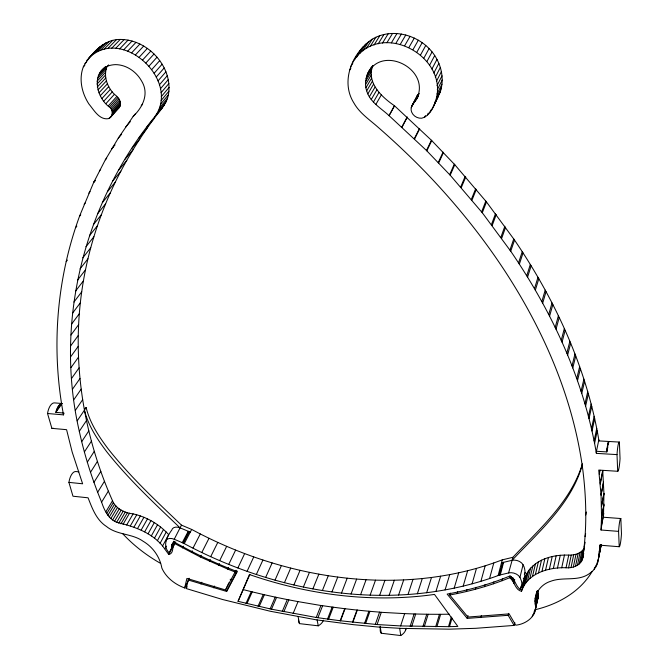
<?xml version="1.0" encoding="UTF-8"?>
<svg xmlns="http://www.w3.org/2000/svg" width="669" height="669" viewBox="0 0 669 669"><rect width="100%" height="100%" fill="white"/><g stroke="black" fill="none" stroke-linecap="round" stroke-linejoin="round"><path stroke-width="1" d="M174.885 542.542C171.582 545.804 174.392 553.706 168.713 554.417L162.6 545.971L168.713 534.673C159.398 524.262 146.712 516.978 133.114 513.876C125.362 513.048 117.501 509.469 113.345 502.603C83.784 437.058 71.608 363.234 81.71 291.835C87.614 249.713 101.103 208.745 120.888 171.113C130.714 152.54 142.012 134.762 154.539 117.895C159.849 110.736 166.748 103.988 168.387 94.839C173.355 67.042 147.916 39.379 120.219 39.438C103.494 39.254 91.093 53.704 83.366 66.783C78.582 79.159 81.886 93.292 88.969 104.096C93.877 109.917 99.238 120.01 108.194 118.697C112.869 117.435 113.278 111.205 110.561 107.893C94.153 97.147 89.939 65.662 115.453 64.625C126.324 64.684 136.342 71.642 141.56 80.957C149.379 93.56 142.999 106.956 133.215 116.347L118.421 137.931L105.1 160.251L93.627 182.562L79.812 215.502C56.439 278.873 50.986 348.557 63.505 414.88L47.532 413.501L51.881 428.352L66.582 429.674L72.185 452.077L82.621 483.787L68.924 482.382L72.963 496.214L88.074 497.811C92.255 508.415 96.369 519.997 106.463 526.47C117.083 535.183 132.019 533.369 143.066 541.229C152.9 547.025 159.858 556.867 161.865 568.09C166.079 577.623 175.027 584.438 184.652 587.942L189.101 579.153M450.321 593.102L449.752 595.009L467.924 617.052L509.134 613.883L515.732 625.189C525.458 624.244 536.153 617.01 535.585 606.248C532.591 595.326 540.284 584.438 550.687 581.286C563.549 576.36 579.028 582.172 590.476 572.773C599.483 566.601 598.805 554.818 599.926 545.176L619.226 546.74L618.574 531.37L601.038 530.015L601.54 516.844L601.055 495.144L598.738 470.073L617.696 471.277A14.659 1.631 -87.1 0 0 620.046 458.675L619.385 442.084L598.613 440.888A14.609 2.459 89.7 0 1 598.981 440.896C586.956 368.527 555.563 300.473 514.536 240.079L486.48 201.946L454.795 164.716L431.405 140.247L394.442 105.719C381.949 97.248 366.319 82.772 372.675 65.855C366.938 72.77 363.576 82.053 366.679 90.85C369.974 102.089 380.979 108.161 389.024 115.612L426.479 150.483L450.178 175.186L482.29 212.75L510.731 251.209C552.218 311.971 584.121 380.46 596.388 453.373L617.01 454.611A14.659 1.631 -87.1 0 1 619.385 442.084M601.038 530.015A14.016 0.794 -82.8 0 1 603.48 517.237L603.94 493.714L602.71 470.449L600.202 483.043M418.485 95.416C416.837 101.236 408.893 105.368 411.669 112.108C413.233 116.021 417.481 118.572 421.662 118.221C432.751 115.327 435.076 100.626 440.185 92.138C443.815 81.384 442.293 69.325 436.974 59.407C425.4 36.937 394.459 25.924 372.207 39.203C352.32 52.441 340.069 81.233 353.918 103.001C359.604 113.178 369.606 119.726 378.119 127.286C394.877 141.887 411.025 157.182 426.479 173.162C455.631 203.501 482.215 236.349 505.246 271.581C544.123 331.331 573.291 398.557 582.774 469.588C586.521 499.333 587.148 529.697 582.448 559.351C580.399 564.962 574.144 567.555 568.558 567.856C550.637 566.651 527.749 572.238 521.494 591.312C514.804 589.79 514.787 581.21 509.669 577.732C490.394 585.626 470.223 591.245 449.752 595.009M162.6 545.971C151.027 532.106 133.507 526.352 116.64 522.305C108.319 518.809 104.272 510.188 101.604 502.135C92.13 479.23 84.587 455.514 79.302 431.296C53.16 318.026 86.418 194.788 162.534 107.525M535.158 610.672L538.453 595.728L538.277 591.204L535.334 603.956M110.326 117.56L119.375 107.416C122.611 102.625 118.38 97.064 114.416 94.321C107.408 87.371 103.235 76.467 106.864 66.858L98.335 75.814M154.715 116.899C182.227 79.143 118.112 22.863 86.711 60.586M190.28 532.139L180.287 527.925A7.56 5.051 27.7 0 0 171.741 530.116C166.807 536.714 162.191 546.113 169.265 552.878L174.693 541.806M433.729 105.802C454.686 60.227 383.504 18.13 354.419 59.65M599.65 552.686A123.924 88.977 17.4 0 0 600.586 547.56L600.946 545.043M171.44 547.911L171.992 544.357L174.199 542.007C194.42 553.514 215.569 563.365 237.311 571.635L226.624 591.429L188.223 580.006L186.183 588.536L222.501 599.491L270.226 611.24L316.562 619.879L353.332 624.662L377.584 626.987L401.283 628.392L449.384 629.169L475.826 628.308L514.093 625.423L514.804 622.488M380.218 627.497L380.251 631.21L381.255 633.25L400.748 635.55A13.154 9.508 -7.8 0 0 406.1 628.241M595.653 567.195L596.029 565.213M599.65 548.856L600.402 544.909M599.416 550.93L600.536 545.009M596.807 565.037L597.367 562.069M599.29 551.967L600.603 545.059M598.755 556.215L600.879 544.825M597.643 562.78L600.586 547.56M598.161 560.421L601.163 544.516A123.631 88.935 17.4 0 1 600.227 549.634M601.314 526.26L603.756 513.499M594.206 569.21L594.582 567.228M601.54 516.844L603.99 504.117M601.523 517.823L603.973 505.095M601.473 506.073L603.931 493.388M601.473 506.4L603.94 493.714M601.038 494.809L603.522 482.165M601.055 495.144L603.538 482.5M596.388 453.373A14.609 2.459 89.7 0 1 596.455 451.282L606.825 451.901L607.77 447.16M608.338 444.316L608.899 441.473A14.626 1.882 -87.9 0 0 608.43 442.1L607.126 448.656A14.626 1.882 -87.9 0 0 606.825 451.901M607.377 446.658L608.104 443.012M600.294 484.063L602.794 471.461M606.959 450.337L607.72 446.482M608.104 444.551L608.681 441.665M580.558 562.637L583.151 549.834L584.246 548.262L581.67 561.065M584.137 547.158L585.132 542.25M599.315 474.12L600.093 470.257M582.448 559.351L583.636 553.439M582.883 557.528L583.677 553.598M579.145 564.051L581.746 551.248L583.151 549.834M585.049 536.605L585.643 533.661M585.785 514.938L586.387 512.011M575.499 566.275L578.133 553.48L581.746 551.248M577.447 565.272L580.056 552.469M573.341 567.053L575.992 554.258L578.133 553.48M571.017 567.58L573.684 554.793L575.992 554.258M596.238 452.319L598.83 439.868M594.599 443.321L597.216 430.911M568.558 567.856L571.251 555.078L573.684 554.793M594.114 440.854L596.74 428.461M566.024 567.872L568.742 555.103L571.251 555.078M561.709 567.822L564.46 555.069L568.742 555.103M592.023 431.028L594.691 418.685M591.48 428.637L594.147 416.302M557.469 568.031L560.271 555.287L564.46 555.069M589.029 418.618L591.739 406.342M553.347 568.499L556.182 555.772L560.271 555.287M588.427 416.294L591.145 404.026M585.609 406.091L588.377 393.882M549.366 569.235L552.234 556.516L556.182 555.772M584.957 403.842L587.725 391.641M533.519 614.761L534.422 610.83M535.585 606.248L538.52 593.487M534.489 612.771L537.416 600.001L536.781 601.322M535.526 608.489L538.453 595.728M545.544 570.214L548.455 557.511L552.234 556.516M535.133 598.83L536.722 591.973M536.337 593.938L537.023 591.003M535.058 601.381L537.558 590.593M541.923 571.443L544.859 558.749L548.455 557.511M532.273 616.626L532.725 614.66M538.528 572.898L541.489 560.212L544.859 558.749M581.06 391.29L583.895 379.164M581.762 393.464L584.589 381.33M535.367 574.579L538.353 561.901L541.489 560.212M184.652 587.942L186.91 578.434L225.52 589.958L236.015 570.231M532.465 576.469L535.484 563.791L538.353 561.901M527.54 580.817L530.584 568.148L535.484 563.791M576.745 378.654L579.647 366.604M529.856 578.551L532.884 565.882M577.489 380.745L580.374 368.686M525.533 583.243L528.594 570.573L530.584 568.148M514.093 625.423L508.181 615.313L467.213 618.39L447.151 594.089C468.559 590.225 489.649 584.38 509.761 576.034C515.356 578.836 515.356 585.985 520.198 589.448C523.175 581.729 527.565 572.681 523.074 564.745A8.312 5.82 16.1 0 0 511.835 560.363L501.491 562.83M521.494 591.312L524.588 578.643L528.594 570.573M522.506 588.511L525.583 575.842M523.852 585.81L526.929 573.149M520.198 589.448L520.674 587.499M520.75 587.892L521.226 585.944M572.003 365.943L574.972 353.968M522.138 585.099L521.452 580.993L519.947 577.372L523.074 564.745M572.781 367.95L575.733 355.967M508.181 615.313L508.666 613.364M513.767 583.468L514.737 579.588M511.894 579.747L512.387 577.807M512.772 580.951L513.508 578.033M513.399 582.197L514.135 579.287M510.798 578.618L511.292 576.678M567.638 355.08L570.665 343.18M566.835 353.157L569.871 341.274M509.669 577.732L510.163 575.792M165.636 541.413A7.627 5.051 27.6 0 1 174.241 539.256L182.261 542.651A7.685 5.126 27.4 0 0 182.921 542.902C278.413 594.432 396.115 613.456 499.601 575.022A8.388 5.854 16.8 0 0 500.295 574.897L508.599 572.94L512.111 560.296C538.829 531.78 571.46 503.866 582.306 464.813M512.111 560.296L512.88 557.31C539.181 529.263 570.925 501.842 582.415 463.801M502.11 580.734L502.611 578.794M499.601 575.022L502.912 562.47L503.598 562.336L500.295 574.897M562.052 342.16L565.154 330.344M498.171 575.382L502.277 559.861L512.88 557.31M561.224 340.329L564.343 328.529M493.346 583.828L493.856 581.896M499.158 575.089L502.912 562.47M489.591 578.459L493.789 562.964L502.277 559.861M480.852 617.621L481.371 615.689M556.031 329.19L559.225 317.466M555.195 327.45L558.389 315.735M484.465 586.663L484.992 584.731M480.902 581.277L485.184 565.807L493.789 562.964M467.213 618.39L468.024 615.497M475.475 589.23L476.01 587.307M549.575 316.194L552.853 304.562M472.088 583.836L476.47 568.399L485.184 565.807M548.722 314.547L552.017 302.923M466.377 591.538L466.929 589.615M463.182 586.128L467.648 570.724L476.47 568.399M542.676 303.174L546.046 291.642M448.506 626.661L457.847 626.435L434.49 594.423C372.382 603.204 308.509 594.992 249.42 574.546L238.055 601.339L271.505 609.2L316.22 617.487L340.195 620.765L377.073 624.537L400.622 625.925L448.506 626.661L451.307 617.052M449.509 626.644L452.027 617.997M541.823 301.627L545.21 290.103M457.186 593.579L457.747 591.664M454.176 588.168L458.725 572.798L467.648 570.724M435.695 626.753L439.449 614.318L449.275 614.209M436.899 626.753L440.637 614.309M445.077 589.949L449.727 574.621L458.725 572.798M534.489 288.699L537.976 277.275M535.342 290.154L538.813 278.722M424.313 626.661L428.16 614.267L439.449 614.318M435.904 591.48L440.645 576.176L449.727 574.621M422.908 626.636L426.763 614.242L428.16 614.267M527.565 277.15L531.153 265.81M526.729 275.787L530.325 264.464M426.663 592.751L431.497 577.489L440.645 576.176M411.761 626.36L415.708 614.008L426.763 614.242M537.642 599.299L538.085 597.902M410.147 626.309L414.111 613.966L415.708 614.008M417.356 593.771L422.281 578.551L431.497 577.489M400.622 625.925L404.661 613.615L414.111 613.966M519.361 264.163L523.058 252.924M407.99 594.54L413.007 579.354L422.281 578.551M518.55 262.9L522.246 251.678M398.573 595.059L403.691 579.923L413.007 579.354M510.731 251.209L514.536 240.079M509.937 250.055L513.759 238.933M389.124 595.335L394.334 580.232L403.691 579.923M377.073 624.537L381.305 612.319L404.661 613.615M375.326 624.336L379.574 612.127L381.305 612.319M379.641 595.368L384.943 580.307L394.334 580.232M501.675 238.323L505.597 227.293M364.546 623.408L368.878 611.24L379.574 612.127M365.608 623.508L369.932 611.332M500.905 237.261L504.852 226.247M370.124 595.151L375.526 580.14L384.943 580.307M352.53 622.203L356.97 610.078L368.878 611.24M352.864 622.237L357.296 610.111M360.591 594.699L366.094 579.73L375.526 580.14M599.232 552.168L600.068 549.91M492.192 225.495L496.247 214.573M491.464 224.541L495.528 213.628M340.195 620.765L344.727 608.698L356.97 610.078M340.521 620.807L345.053 608.731M351.049 594.005L356.644 579.078L366.094 579.73M341.499 593.077L347.186 578.2L356.644 579.078M327.526 619.093L332.159 607.067L344.727 608.698M328.579 619.243L333.204 607.209M481.613 211.897L485.811 201.101M482.29 212.75L486.48 201.946M331.949 591.914L337.736 577.079L347.186 578.2M317.917 617.688L322.634 605.696L332.159 607.067M316.22 617.487L320.944 605.504L322.634 605.696M322.399 590.526L328.287 575.733L337.736 577.079M471.988 200.106L476.311 189.411M312.875 588.904L318.862 574.153L328.287 575.733M471.361 199.362L475.692 188.666M303.366 587.048L309.446 572.355L318.862 574.153M293.114 613.498L298.031 601.607L320.944 605.504M282.285 611.424L287.285 599.575L298.031 601.607M461.284 187.579L465.749 177.001M293.883 584.974L300.063 570.322L309.446 572.355M283.848 611.734L288.841 599.876M238.055 601.339L249.913 574.362M460.715 186.927L465.189 176.348M284.434 582.682L290.714 568.081L300.063 570.322M271.505 609.2L276.59 597.4L287.285 599.575M416.611 98.987C431.831 68.798 379.908 42.975 366.905 75.388M270.142 608.915L275.243 597.116L276.59 597.4M275.018 580.165L281.398 565.606L290.714 568.081M449.677 174.634L454.301 164.164M259.204 606.49L264.397 594.733L275.243 597.116M450.178 175.186L454.795 164.716M258.05 606.223L263.252 594.473L264.397 594.733M265.652 577.431L272.132 562.922L281.398 565.606M246.953 603.589L252.238 591.881L263.252 594.473M246 603.354L251.293 591.647L252.238 591.881M256.336 574.487L262.917 560.028L272.132 562.922M438.262 162.475L443.037 152.131M438.697 162.935L443.463 152.574M247.078 571.326L253.752 556.917L262.917 560.028M356.569 57.367L360.365 50.267M226.624 591.429L236.96 570.816M237.88 567.964L244.653 553.598L253.752 556.917M225.52 589.958L228.898 582.816M228.748 564.385L235.622 550.077L244.653 553.598M173.497 545.151L174.826 543.638L200.34 556.993L227.728 569.102L228.581 567.32M426.479 150.483L431.405 140.247M426.839 150.843L431.764 140.599M213.771 587.825L214.624 586.052M218.52 565.272L219.382 563.499M219.691 560.614L226.666 546.347L235.622 550.077M200.968 584.02L201.837 582.247M209.389 561.232L210.267 559.46M524.312 574.303L525.232 572.438M416.77 96.52L418.267 94.128L413.082 103.979M210.718 556.633L217.793 542.417L226.666 546.347M436.339 98.075L441.281 88.216M429.548 112.718L430.911 110M435.243 102.031L440.185 92.138M431.831 109.382L438.688 95.884M414.337 138.667L419.43 128.54M437.016 93.995L441.958 84.169M414.613 138.926L419.697 128.808M427.374 114.876L428.285 113.061M437.25 89.822L442.201 80.029M186.183 588.536L187.077 586.772M424.564 117.46L425.476 115.645M201.821 552.452L209.004 538.286L217.793 542.417M188.223 580.006L189.11 578.242M200.34 556.993L201.227 555.228M437.049 85.599L442.017 75.831M436.414 81.367L441.389 71.633M435.335 77.161L440.336 67.469M193.023 548.078L200.299 533.962L209.004 538.286M191.384 552.552L192.287 550.796M433.83 73.038L438.856 63.379M184.318 543.512L191.694 529.447L200.299 533.962M182.52 547.919L183.44 546.172M411.569 106.388L417.397 95.249M182.261 542.651L188.24 531.295L189.302 531.73L183.339 543.052M411.192 107.768L416.394 97.883M182.921 542.902L188.892 531.537M431.915 69.024L436.974 59.407M415.014 101.613L419.237 93.493M401.843 127.035L407.103 117.033M402.036 127.21L407.287 117.2M169.265 552.878L172.978 545.904M168.713 554.417L172.886 546.565M173.104 546.147L175.035 542.542M172.953 547.225L175.755 541.898M429.607 65.169L434.699 55.586M174.241 539.256L181.458 525.123C156.002 500.872 130.221 476.721 108.328 449.108C98.845 436.531 89.955 423.109 86.15 407.613L84.386 408.734M171.54 545.511L173.865 541.154M171.364 546.774L174.149 541.547M164.892 548.731L166.297 546.121M426.914 61.515L432.049 51.973M160.083 543.303L166.221 532.014M423.887 58.103L429.055 48.586M389.115 115.704L394.543 105.811M157.349 540.736L163.512 529.463M389.024 115.612L394.442 105.719M154.414 538.286L160.61 527.03M420.533 54.958L425.752 45.475M151.303 535.978L157.533 524.739M148.041 533.829L154.305 522.598M416.896 52.115L422.164 42.665M144.655 531.847L150.951 520.641M141.159 530.057L147.489 518.86M413.016 49.606L418.334 40.19M137.588 528.468L143.944 517.288M408.926 47.457L414.295 38.066M133.967 527.088L140.356 515.924M375.869 104.414L381.472 94.638M130.313 525.934L136.735 514.787M404.67 45.693L410.089 36.327M373.402 102.114L379.03 92.355M126.658 525.006L133.114 513.876M123.037 524.32L129.518 513.198M371.22 99.572L376.881 89.838M120.897 523.869L127.394 512.755M118.748 523.191L125.262 512.086M369.355 96.813L375.041 87.112M400.296 44.33L405.774 34.98M367.833 93.894L373.545 84.219M116.64 522.305L123.171 511.208M114.6 521.218L121.148 510.138M366.679 90.85L372.407 81.2M112.668 519.955L119.241 508.883M395.847 43.385L401.375 34.052M110.887 518.542L117.468 507.478M391.365 42.858L396.943 33.542M109.273 517.003L115.879 505.948M365.91 87.723L371.663 78.097M106.706 513.65L113.345 502.603M365.55 84.57L371.312 74.97M107.876 515.356L114.499 504.309M105.794 511.894L112.442 500.864M365.592 81.426L371.362 71.851M368.159 72.578L371.354 67.377M371.763 67.602L372.809 65.88M386.899 42.757L392.527 33.45M366.052 78.348L371.822 68.798M101.604 502.135L108.319 491.138M382.492 43.084L388.171 33.785M378.194 43.836L383.922 34.537M97.657 492.275L104.448 481.312M374.046 45.007L379.816 35.708M370.091 46.571L375.903 37.263M93.953 482.324L100.81 471.402M366.361 48.519L372.207 39.203M362.899 50.827L368.778 41.495M350.598 66.8L352.772 63.371M359.738 53.47L365.642 44.129M349.837 69.793L350.924 68.071M352.312 63.12L358.275 53.712M356.895 56.422L362.832 47.064M90.499 472.289L97.423 461.401M87.305 462.162L94.296 451.316M84.369 451.951L91.427 441.139M81.702 441.665L88.818 430.886M79.302 431.296L86.485 420.558M77.186 420.851L86.15 407.613M435.101 101.922L436.23 100.266M75.354 410.331L82.655 399.677M73.816 399.744L81.175 389.132M63.312 413.944L63.923 413.057A12.887 5.452 -81.1 0 0 63.505 414.88M62.919 412.974L55.853 412.372A12.853 5.912 -83.6 0 1 57.442 407.856L59.625 404.753A12.853 5.912 -83.6 0 1 61.841 403.541M56.706 409.562L60.62 404.001M56.221 411.017L61.389 403.65M55.853 412.372L62.066 403.516M72.561 389.099L79.979 378.52M71.616 378.386L79.084 367.85M70.981 367.616L78.499 357.129M70.655 356.794L78.223 346.35M70.646 345.923L78.256 335.52M70.964 335.01L78.624 324.649M71.608 324.055L79.31 313.744M72.595 313.075L80.339 302.806M73.925 302.062L81.71 291.835M75.605 291.023L83.424 280.846M77.646 279.968L85.49 269.833M80.037 268.905L87.915 258.819M82.805 257.833L90.7 247.798M85.941 246.761L93.861 236.776M89.462 235.705L97.398 225.762M66.189 261.629L67.427 260.09M93.367 224.659L101.312 214.774M97.657 213.637L105.61 203.802M102.349 202.648L110.31 192.864M107.441 191.702L115.403 181.968M112.936 180.797L120.888 171.113M75.597 227.652L76.843 226.139M118.848 169.951L126.792 160.317M79.502 216.346L80.748 214.841M131.918 148.468L139.829 138.943M125.17 159.172L133.106 149.597M139.085 137.847L146.971 128.373M84.11 204.296L85.356 202.799M158.352 110.97L166.163 101.629M156.705 114.056L164.515 104.707M146.687 127.319L154.539 117.895M159.648 107.65L167.459 98.326M88.81 193.124L90.056 191.627M93.627 182.562L95.5 180.337M160.577 104.13L168.387 94.839M161.12 100.459L168.939 91.185M93.903 181.976L95.157 180.496M161.271 96.654L169.106 87.405M99.413 170.879L100.659 169.408M105.326 159.832L106.68 158.244M161.037 92.757L168.889 83.541M111.664 148.853L115.035 144.897M111.464 149.179L113.487 146.804M118.262 138.182L121.633 134.252M160.409 88.81L168.287 79.628M133.156 116.431L135.222 114.023M125.488 127.261L130.304 121.633M141.259 105.702L142.597 104.155M159.398 84.846L167.292 75.697M158.001 80.916L165.929 71.792M156.237 77.044L164.198 67.954M154.121 73.281L162.115 64.216M112.292 113.203L120.529 103.954M151.679 69.66L159.707 60.628M112.141 114.483L120.37 105.217M109.331 118.237L119.985 106.388M111.882 110.51L120.136 101.278M112.2 111.865L120.445 102.625M148.928 66.214L156.998 57.216M111.33 109.172L119.592 99.949M110.561 107.893L118.839 98.686M109.607 106.714L117.903 97.515M145.892 62.986L154.012 54.022M108.503 105.669L116.807 96.478M106.078 103.494L114.416 94.321M103.879 101.086L112.25 91.937M142.606 60.018L150.768 51.078M139.11 57.317L147.314 48.411M101.947 98.485L110.343 89.362M100.291 95.734L108.713 86.635M98.953 92.874L107.4 83.792M135.431 54.933L143.676 46.052M131.601 52.876L139.896 44.02M97.95 89.947L106.421 80.89M119.375 107.416L117.577 108.955M97.298 86.987L105.786 77.955M97.005 84.051L105.51 75.045M97.08 81.183L105.593 72.193M127.67 51.179L136.008 42.339M97.532 78.424L106.053 69.451M99.497 73.398L105.886 66.691M107.249 66.382L108.662 64.893M123.673 49.857L132.061 41.035M100.994 71.215L104.933 67.067M119.659 48.912L128.08 40.107M115.653 48.369L124.125 39.571M111.715 48.218L120.219 39.438M107.868 48.469L116.414 39.688M104.163 49.113L112.743 40.341M100.626 50.15L109.239 41.378M94.22 53.328L102.884 44.539M84.854 63.572L86.309 62.092M97.306 51.555L105.936 42.783M83.366 66.783L84.812 65.311M88.902 57.869L100.091 46.646M603.471 517.246L620.84 518.534L621.468 533.854A14.133 1.514 -86.8 0 1 619.226 546.74M61.958 403.507L55.025 402.93A12.828 6.088 -84.5 0 0 47.532 413.501M78.867 471.837L75.957 471.545A12.427 5.645 -83.1 0 0 68.924 482.382M298.508 619.494A12.903 9.149 -11.7 0 0 299.511 623.625L318.26 625.833A12.903 9.149 -11.7 0 0 323.512 620.171M243.424 589.665L251.293 591.647M524.588 578.643L523.258 578.225M230.144 579.27L232.11 579.814M227.728 569.102L235.179 572.012M181.458 525.123L191.694 529.447M180.028 527.816C154.506 503.531 128.649 479.347 106.689 451.692C97.181 439.098 88.258 425.66 84.428 410.156M298.065 616.534L299.511 623.625M317.089 619.795L318.26 625.833M380.134 626.134L381.255 633.25M399.686 628.333L400.748 635.55M405.69 629.069L405.774 629.738M617.01 454.611L617.696 471.277M53.42 428.252A12.828 6.088 -84.5 0 1 51.881 428.352M57.45 407.847A12.853 5.887 -83.5 0 1 59.625 404.753M508.599 572.94A8.396 5.829 16.2 0 1 519.947 577.372M591.973 571.811A123.924 88.977 17.4 0 1 535.2 609.71M160.635 563.407A114.876 78.883 27.6 0 1 122.578 533.569M600.177 544.783A14.016 0.794 -82.8 0 1 599.926 545.185M618.574 531.37A14.133 1.514 -86.8 0 1 620.84 518.534M607.126 448.656A14.626 1.907 -88 0 1 608.43 442.1"/></g></svg>
